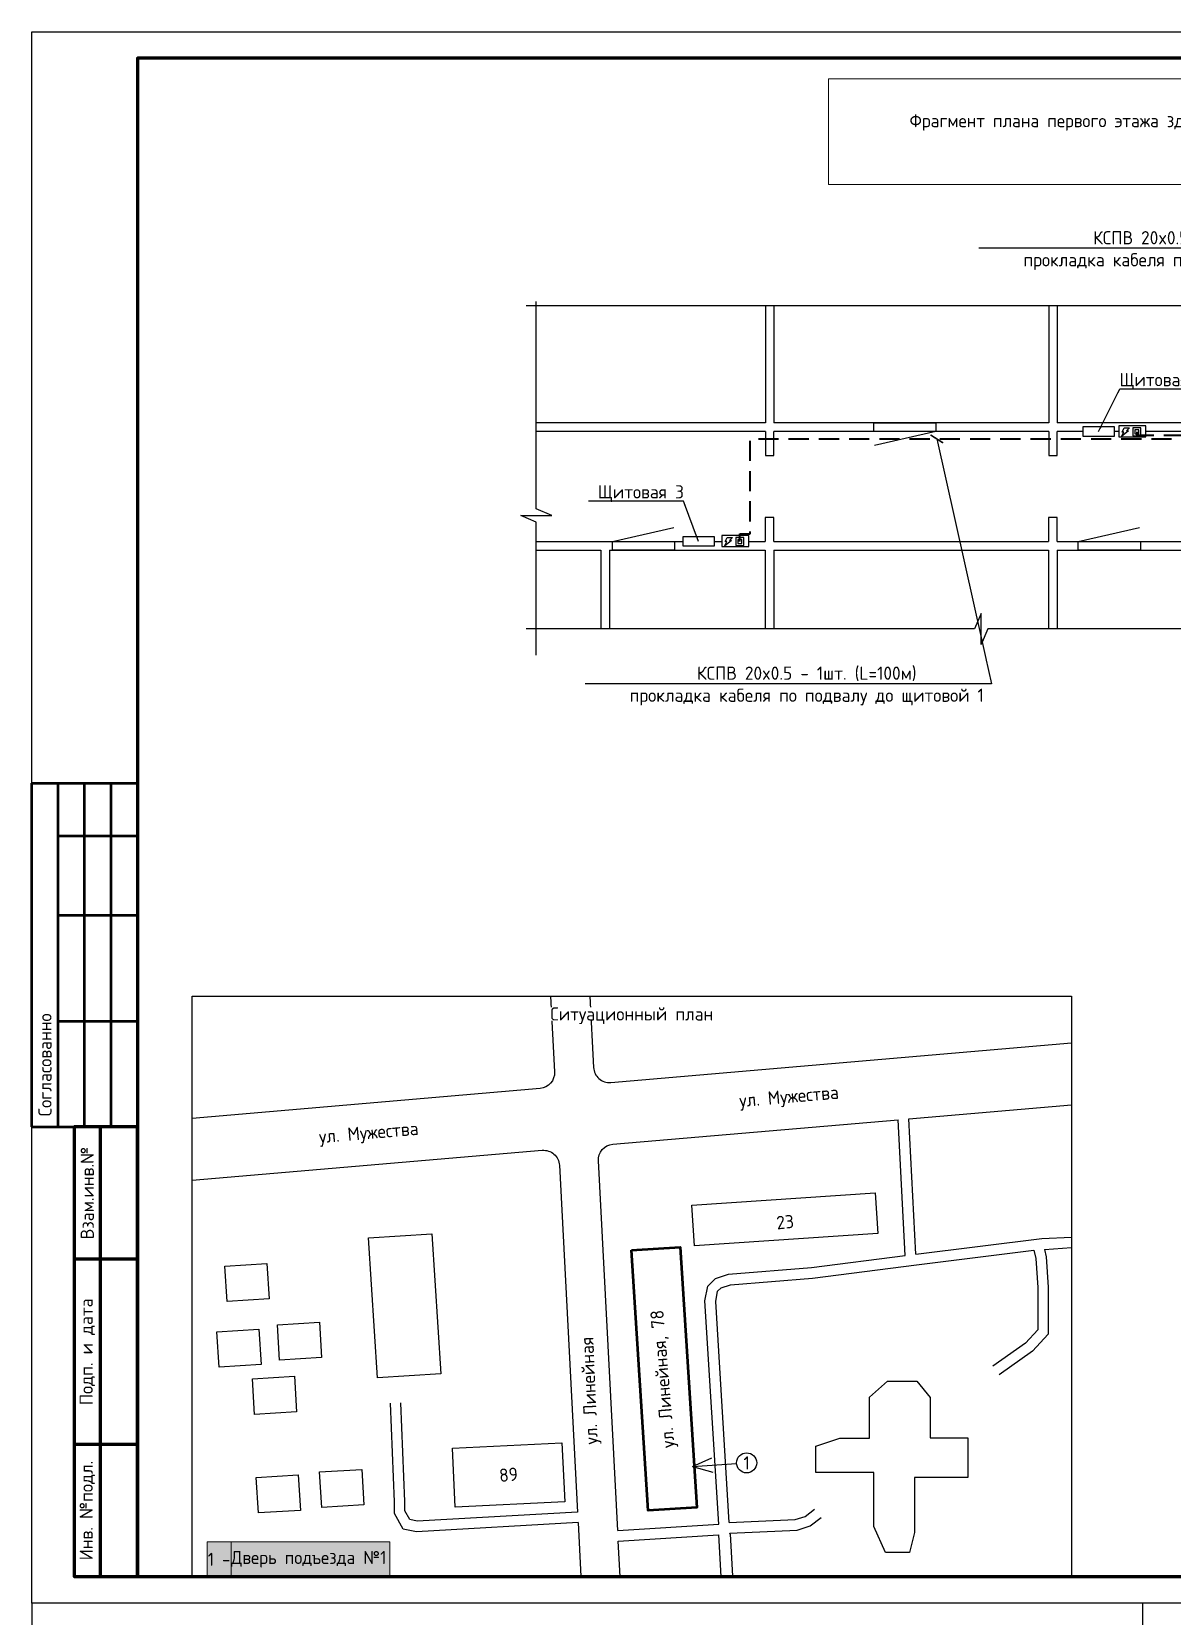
# Model space of a CAD drawing. Header units: millimetres. Extents: x -1818 to 2939, y -1518 to -220.
# Drawn here: x 629.3 to 844.9, y -519.4 to -219.9 of the extents above; entities that cross this region are included whole.
import ezdxf
from ezdxf import colors
from ezdxf.entities.mleader import LeaderData, LeaderLine
from ezdxf.math import Vec2, Vec3

# ---------------------------------------------------------------- set-up
doc = ezdxf.new("R2010")
doc.units = ezdxf.units.MM
doc.linetypes.add('штриховая', pattern=[19.05, 12.7, -6.35])
for name, color, linetype, lineweight in [('(034) Оформление_0', 7, 'Continuous', 9), ('Дома для подключения', 7, 'Continuous', 50), ('Домофония схемы', 7, 'Continuous', 40)]:
    doc.layers.add(name, color=color, linetype=linetype, lineweight=lineweight)
for name, color, linetype in [('ВДРС', 7, 'Continuous'), ('Выноски и подписи', 7, 'Continuous'), ('Планы', 7, 'Continuous')]:
    doc.layers.add(name, color=color, linetype=linetype)
doc.layers.add('ВЭ', color=7, linetype='Continuous', plot=False)
doc.styles.get("Standard").update_dxf_attribs({"font": 'GOST Common.ttf'})

# ---------------------------------------------------------------- blocks, each defined once
blk = doc.blocks.new('*T265')
at = {"color": 255, "transparency": 16777216}
for points in [[(0, 0), (0, -6.59), (4.55, 0), (4.55, -6.59)], [(4.55, 0), (4.55, -6.59), (34.55, 0), (34.55, -6.59)]]:
    blk.add_solid(points, dxfattribs=at)
at = {"layer": 'Defpoints', "color": 8, "linetype": 'ByBlock', "lineweight": 0, "transparency": 16777216}
for p, q in [((0, 0), (34.55, 0)), ((0, 0), (0, -6.59)), ((4.55, 0), (4.55, -6.59)), ((34.55, 0), (34.55, -6.59)), ((0, -6.59), (34.55, -6.59))]:
    blk.add_line(p, q, dxfattribs=at)
at = {"color": 0, "transparency": 16777216}
for s, insert, char_height, width, attachment_point in [('1 -', (2.28, -3.29), 2.469, 4.5504, 5), ('{\\fGOST Common|b0|i0|c0;Дверь подъезда №1', (4.55, -3.29), 2.4694, 30, 4)]:
    blk.add_mtext(s, dxfattribs=dict(at, insert=insert, char_height=char_height, width=width, attachment_point=attachment_point))
blk = doc.blocks.new('*T272')
at = {"layer": '(034) Оформление_0', "lineweight": 60, "transparency": 16777216}
for p, q in [((0, 0), (185, 0)), ((0, 0), (0, -55)), ((10, 0), (10, -25)), ((20, 0), (20, -55)), ((30, 0), (30, -25)), ((40, 0), (40, -55)), ((55, 0), (55, -55)), ((65, 0), (65, -55)), ((185, 0), (185, -55)), ((65, -10), (185, -10)), ((0, -20), (65, -20)), ((0, -25), (185, -25)), ((135, -25), (135, -55)), ((150, -25), (150, -40)), ((165, -25), (165, -40)), ((135, -30), (185, -30)), ((65, -40), (185, -40)), ((0, -55), (185, -55))]:
    blk.add_line(p, q, dxfattribs=at)
at = {"layer": '(034) Оформление_0', "transparency": 16777216}
for p, q in [((0, -5), (65, -5)), ((0, -10), (65, -10)), ((0, -15), (65, -15)), ((0, -30), (65, -30)), ((0, -35), (65, -35)), ((0, -40), (65, -40)), ((0, -45), (65, -45)), ((0, -50), (65, -50))]:
    blk.add_line(p, q, dxfattribs=at)
at = {"layer": '(034) Оформление_0', "color": 0, "lineweight": 60, "transparency": 16777216, "attachment_point": 5}
for s, insert, char_height, width in [('2022', (60, -2.5), 2.5, 10), ('{\\fGOST Common|b0|i0|c0;КРСК-РС-ДМФ', (125, -5), 4, 120), ('{\\fGOST Common|b0|i0|c0;Расширение Городской универсальной телекоммуникационной сети АО "ЭР-Телеком Холдинг" в г. Красноярск', (125, -17.5), 2.5, 120), ('Кол. уч.', (15, -22.5), 2.5, 10), ('Изм.', (5, -22.5), 2.5, 10), ('Лист', (25, -22.5), 2.5, 10), ('№ док.', (35, -22.5), 2.5, 10), ('Подп.', (47.5, -22.5), 2.5, 15), ('Дата', (60, -22.5), 2.5, 10), ('{\\fGOST Common|b0|i0|c0;Распределительная сеть МКУ-541^JДомофония^Jул. Линейная, 78, подъезд 1', (100, -32.5), 2.5, 70), ('Стадия', (142.5, -27.5), 2.5, 15), ('Лист', (157.5, -27.5), 2.5, 15), ('Листов', (175, -27.5), 2.5, 20), ('ИД', (142.5, -35), 2.822, 15), ('1', (157.5, -35), 3.5, 15), ('{\\fGOST Common|b0|i0|c0;ООО «СОВТ»', (160, -47.5), 3, 50)]:
    blk.add_mtext(s, dxfattribs=dict(at, insert=insert, char_height=char_height, width=width))
blk = doc.blocks.new('*U271')
blk.add_blockref('*T272', (-185, 55))
blk = doc.blocks.new('*T245')
at = {"layer": '(034) Оформление_0', "color": 0, "lineweight": 50, "transparency": 16777216}
for p, q in [((0, 0), (0, 65)), ((0, 65), (20, 65)), ((5, 0), (5, 65)), ((10, 0), (10, 65)), ((15, 0), (15, 65)), ((20, 0), (20, 65)), ((5, 55), (20, 55)), ((5, 40), (20, 40)), ((5, 20), (20, 20)), ((0, 0), (20, 0))]:
    blk.add_line(p, q, dxfattribs=at)
at = {"layer": '(034) Оформление_0', "color": 0, "transparency": 16777216, "insert": (2.5, 2), "char_height": 2.5, "width": 61, "attachment_point": 4, "rotation": 90}
blk.add_mtext('Согласованно', dxfattribs=at)
blk = doc.blocks.new('*T246')
at = {"lineweight": 60, "transparency": 16777216}
for p, q in [((0, 0), (9.69, 0)), ((0, 0), (0, -5.814)), ((9.69, 0), (9.69, -5.814)), ((0, -5.814), (9.69, -5.814))]:
    blk.add_line(p, q, dxfattribs=at)
at = {"color": 0, "transparency": 16777216, "insert": (4.845, -2.907), "char_height": 2.5, "width": 9.69, "attachment_point": 5}
blk.add_mtext('#', dxfattribs=at)
blk = doc.blocks.new('*U244')
at = {"layer": '(034) Оформление_0', "lineweight": 60}
for p, q in [((13, 5), (13, 90)), ((20, 65), (8, 65)), ((20, 30), (8, 30))]:
    blk.add_line(p, q, dxfattribs=at)
at = {"layer": '(034) Оформление_0'}
blk.add_lwpolyline([(420, 297), (0, 297), (0, 0), (420, 0)], close=True, dxfattribs=at)
at = {"layer": '(034) Оформление_0', "lineweight": 60}
for points in [[(415, 5), (415, 292), (20, 292), (20, 5)], [(20, 90), (8, 90), (8, 5), (20, 5)]]:
    blk.add_lwpolyline(points, close=True, dxfattribs=at)
for name, p in [('*T246', (405.31, 292)), ('*T245', (0, 90)), ('*U271', (415, 5))]:
    blk.add_blockref(name, p)
at = {"layer": '(034) Оформление_0', "char_height": 2.5, "attachment_point": 5, "rotation": 90}
for s, insert in [('Взам.инв.№', (10.5, 77.5)), ('Подп. и дата', (10.5, 47.5)), ('Инв. №подл.', (10.5, 17.5))]:
    blk.add_mtext(s, dxfattribs=dict(at, insert=insert))
at = {"insert": (397.5, 2.5), "char_height": 2.5, "width": 35, "attachment_point": 5}
blk.add_mtext('Формат А3', dxfattribs=at)
blk = doc.blocks.new('*U114')
at = {"layer": 'Планы', "flags": 128}
for points in [[(-10.26, -0.66), (-6.58, 0.94)], [(-10.26, -0.66), (-1.89, -0.12)], [(-10.26, -0.66), (-6.41, -1.77)]]:
    blk.add_lwpolyline(points, dxfattribs=at)
at = {"layer": 'Планы'}
blk.add_circle((0, 0), 1.9, dxfattribs=at)
at = {"layer": '(034) Оформление_0', "insert": (0, 0), "char_height": 2.5, "attachment_point": 5}
blk.add_mtext('1', dxfattribs=at)
blk = doc.blocks.new('*T247')
at = {"layer": 'Defpoints', "color": 8, "linetype": 'ByBlock', "lineweight": 0, "transparency": 16777216}
for p, q in [((0, 0), (150, 0)), ((0, 0), (0, -20)), ((150, 0), (150, -20)), ((0, -20), (150, -20))]:
    blk.add_line(p, q, dxfattribs=at)
at = {"color": 0, "transparency": 16777216, "insert": (75, -10), "char_height": 2.46944, "width": 150, "attachment_point": 5}
blk.add_mtext('{\\fGOST Common|b0|i0|c0;Фрагмент плана первого этажа здания по адресу: ул. Линейная, 78, подъезд 1^JМ1:100', dxfattribs=at)
blk = doc.blocks.new('*T232')
at = {"layer": '(034) Оформление_0', "lineweight": 60, "transparency": 16777216}
for p, q in [((0, 0), (185, 0)), ((0, 0), (0, -15)), ((7, 0), (7, -15)), ((17, 0), (17, -15)), ((40, 0), (40, -15)), ((55, 0), (55, -15)), ((65, 0), (65, -15)), ((175, 0), (175, -15)), ((185, 0), (185, -15)), ((175, -5), (185, -5)), ((0, -10), (65, -10)), ((0, -15), (185, -15))]:
    blk.add_line(p, q, dxfattribs=at)
at = {"layer": '(034) Оформление_0', "transparency": 16777216}
blk.add_line((0, -5), (65, -5), dxfattribs=at)
at = {"layer": '(034) Оформление_0', "color": 0, "lineweight": 60, "transparency": 16777216, "attachment_point": 5}
for s, insert, char_height, width in [('Лист', (180, -2.5), 2.5, 10), ('{\\fGOST Common|b0|i0|c0;КРСК-РС-ДМФ', (120, -7.5), 4, 110), ('Изм.', (3.5, -12.5), 2.5, 7), ('Лист', (12, -12.5), 2.5, 10), ('№ докум.', (28.5, -12.5), 2.5, 21), ('Подп.', (47.5, -12.5), 2.5, 15), ('Дата', (60, -12.5), 2.5, 10)]:
    blk.add_mtext(s, dxfattribs=dict(at, insert=insert, char_height=char_height, width=width))
blk = doc.blocks.new('*U231')
blk.add_blockref('*T232', (-185, 15))
blk = doc.blocks.new('*T229')
at = {"layer": '(034) Оформление_0', "color": 0, "lineweight": 60, "transparency": 16777216}
for p, q in [((0, 0), (0, 85)), ((0, 85), (12, 85)), ((5, 0), (5, 85)), ((12, 0), (12, 85)), ((0, 60), (12, 60)), ((0, 25), (12, 25)), ((0, 0), (12, 0))]:
    blk.add_line(p, q, dxfattribs=at)
at = {"layer": '(034) Оформление_0', "color": 0, "transparency": 16777216, "char_height": 2.5, "attachment_point": 5, "rotation": 90}
for s, insert, width in [('{\\C256;Взам.инв.№\\P}', (2.5, 72.5), 25), ('{\\C256;Подп. и дата\\P}', (2.5, 42.5), 35), ('{\\C256;Инв. №подл.\\P}', (2.5, 12.5), 25)]:
    blk.add_mtext(s, dxfattribs=dict(at, insert=insert, width=width))
blk = doc.blocks.new('*T230')
at = {"lineweight": 60, "transparency": 16777216}
for p, q in [((0, 0), (9.69, 0)), ((0, 0), (0, -5.814)), ((9.69, 0), (9.69, -5.814)), ((0, -5.814), (9.69, -5.814))]:
    blk.add_line(p, q, dxfattribs=at)
at = {"color": 0, "transparency": 16777216, "insert": (4.845, -2.907), "char_height": 2.5, "width": 9.69, "attachment_point": 5}
blk.add_mtext('#', dxfattribs=at)
blk = doc.blocks.new('*U228')
at = {"layer": '(034) Оформление_0'}
blk.add_lwpolyline([(210, 297), (0, 297), (0, 0), (210, 0)], close=True, dxfattribs=at)
at = {"layer": '(034) Оформление_0', "lineweight": 60}
blk.add_lwpolyline([(205, 5), (205, 292), (20, 292), (20, 5)], close=True, dxfattribs=at)
for name, p in [('*T230', (195.31, 292)), ('*T229', (8, 5)), ('*U231', (205, 5))]:
    blk.add_blockref(name, p)
at = {"insert": (187.5, 2.5), "char_height": 2.5, "width": 35, "attachment_point": 5}
blk.add_mtext('Формат А4', dxfattribs=at)
blk = doc.blocks.new('_ArchTick')
at = {"color": 0, "const_width": 0.15}
blk.add_lwpolyline([(-0.5, -0.5), (0.5, 0.5)], dxfattribs=at)
blk = doc.blocks.new('План_силовой.канал')
blk.add_lwpolyline([(-3.92, 1.24), (-2.29, 1.24), (-3.24, 0.27), (-2.62, 0.27), (-4.73, -1.5), (-4.04, -0.08), (-4.56, -0.08), (-3.92, 1.24)])
at = {"layer": 'ВДРС'}
for points in [[(1.22, 1.22), (-1.23, 1.22), (-1.23, -1.23), (1.22, -1.23)], [(0.61, 0.61), (-0.61, 0.61), (-0.61, -0.61), (0.61, -0.61)]]:
    blk.add_lwpolyline(points, close=True, dxfattribs=at)

msp = doc.modelspace()

# ---------------------------------------------------------------- linework, layer by layer
for points in [[(767.95, -271.74), (767.95, -293.84)], [(769.57, -271.74), (769.57, -293.84)], [(821.5, -271.74), (821.5, -293.84)], [(823.12, -271.74), (823.12, -293.84)], [(767.95, -295.47), (767.95, -300.01), (769.57, -300.01), (769.57, -295.47)], [(821.5, -295.47), (821.5, -300.01), (823.12, -300.01), (823.12, -295.47)], [(769.53, -316.24), (769.53, -311.7), (767.9, -311.7), (767.9, -316.24)], [(823.08, -316.24), (823.08, -311.7), (821.45, -311.7), (821.45, -316.24)], [(736.83, -317.87), (736.83, -332.8)], [(738.46, -317.87), (738.46, -332.8)], [(767.9, -317.87), (767.9, -332.8)], [(769.53, -317.87), (769.53, -332.8)], [(821.45, -317.87), (821.45, -332.8)], [(823.08, -317.87), (823.08, -332.8)], [(795.06, -425.39), (825.81, -422.75)], [(740.04, -503.2), (759.15, -502.02), (756.53, -459.77), (757.04, -456.99), (758.49, -455.54), (760.96, -454.76), (776.65, -453.48), (794.39, -451.24), (793.07, -425.56)], [(796.38, -450.99), (795.06, -425.39)], [(796.38, -450.99), (820.2, -447.97)], [(820.2, -447.97), (825.81, -447.72)], [(796.48, -452.99), (818.66, -450.18), (819.04, -451.78), (819.42, -457.28), (819.42, -462.07), (819.42, -465.28), (817.11, -467.77), (810.95, -472.14)], [(820.69, -450.07), (821.02, -451.48), (821.42, -457.21), (821.42, -462.07), (821.42, -466.07), (818.43, -469.28), (812.1, -473.77)], [(820.69, -450.07), (825.81, -449.67)], [(761.13, -501.7), (758.55, -459.89), (758.9, -457.96), (759.56, -457.3), (761.35, -456.74), (776.86, -455.47), (796.48, -452.99)], [(732.55, -501.7), (702.02, -503.41), (699.49, -502.91), (697.82, -499.99), (697.82, -497.74), (697.08, -479.12)], [(732.44, -499.71), (702.16, -501.4), (700.77, -501.12), (699.82, -499.46), (699.82, -497.7), (699.07, -479.05)], [(761.13, -501.7), (773.59, -501.11), (775.48, -500.53), (777.22, -499.16)], [(732.55, -501.7), (733.08, -511.91)], [(761.25, -503.7), (773.94, -503.1), (776.42, -502.33), (778.46, -500.73)], [(740.15, -505.19), (759.06, -504.02)], [(740.5, -511.91), (740.15, -505.19)], [(759.06, -504.02), (759.51, -511.91)], [(761.27, -503.89), (761.25, -503.7)], [(761.27, -503.89), (761.72, -511.77)]]:
    msp.add_lwpolyline(points)
for points in [[(727.34, -402.17), (728.09, -416.51, -0.404521), (725.35, -419.65), (659.6, -425.29)], [(734.76, -402.17), (735.46, -415.68, 0.423973), (738.72, -418.51), (825.81, -411.04)], [(740.04, -503.2), (736.39, -433.33, -0.404521), (739.13, -430.18), (793.07, -425.56)], [(659.6, -437), (725.76, -431.33, -0.423973), (729.02, -434.16), (732.44, -499.71)]]:
    msp.add_lwpolyline(points, format="xyb")
for points in [[(754.04, -441.7), (788.71, -439.37), (789.22, -447.05), (754.56, -449.38)], [(692.94, -447.86), (704.93, -447.1), (706.6, -473.56), (694.61, -474.32)], [(665.78, -453.2), (673.73, -452.7), (674.15, -459.4), (666.2, -459.89)], [(675.71, -464.33), (683.67, -463.83), (684.08, -470.52), (676.13, -471.02)], [(664.26, -465.64), (672.22, -465.14), (672.64, -471.83), (664.68, -472.33)], [(670.98, -474.54), (678.94, -474.05), (679.35, -480.74), (671.4, -481.24)], [(787.61, -485.74), (787.61, -477.98), (791.03, -474.95), (796.57, -474.95), (799.1, -478.02), (799.1, -485.68), (806.2, -485.68), (806.2, -493.2), (796.14, -493.2), (796.14, -503.54), (795.18, -507.37), (790.64, -507.37), (788.46, -502.43), (788.46, -492.25), (777.48, -492.25), (777.48, -487.24), (782.02, -485.74)], [(708.78, -487.61), (729.48, -486.6), (730.02, -497.8), (709.33, -498.81)], [(671.7, -493.19), (679.66, -492.69), (680.08, -499.39), (672.12, -499.88)], [(683.69, -492.13), (691.65, -491.63), (692.06, -498.32), (684.11, -498.82)]]:
    msp.add_lwpolyline(points, close=True)
at = {"layer": 'ВЭ'}
for points in [[(629.28, -219.91), (1049.28, -219.91), (1049.28, -516.91), (629.28, -516.91)], [(629.28, -813.91), (839.28, -813.91), (839.28, -516.91), (629.28, -516.91)]]:
    msp.add_lwpolyline(points, close=True, dxfattribs=at)
at = {"layer": 'Дома для подключения', "flags": 128}
msp.add_lwpolyline([(742.65, -450.22), (751.81, -449.63), (754.98, -498.84), (745.82, -499.43)], close=True, dxfattribs=at)
at = {"layer": 'Домофония схемы', "color": 5, "linetype": 'штриховая', "ltscale": 0.3, "flags": 128}
msp.add_lwpolyline([(763.12, -316.24), (763.12, -314.79), (765.07, -314.79), (765.07, -296.88), (967.78, -296.88)], dxfattribs=at)
at = {"layer": 'Планы'}
for points in [[(984.98, -271.74), (921.77, -271.74), (920.52, -274.67), (920.52, -271.74), (920.52, -268.82), (919.26, -271.74), (722.71, -271.74)], [(724.65, -337.77), (724.65, -312.61), (721.72, -311.35), (724.65, -311.35), (727.58, -311.35), (724.65, -310.1), (724.65, -270.93)], [(788.41, -295.47), (788.41, -293.84), (800.15, -293.84), (800.15, -295.47), (788.55, -298.12)], [(750.76, -316.24), (750.76, -317.87), (739.03, -317.87), (739.03, -316.24), (750.62, -313.59)], [(838.82, -316.24), (838.82, -317.87), (827.08, -317.87), (827.08, -316.24), (838.67, -313.59)], [(878.94, -332.8), (809.97, -332.8), (808.72, -335.73), (808.72, -332.8), (808.72, -329.88), (807.46, -332.8), (722.71, -332.8)]]:
    msp.add_lwpolyline(points, dxfattribs=at)
at = {"layer": 'Планы', "ltscale": 0.3}
for points in [[(767.95, -293.84), (724.65, -293.84)], [(767.95, -295.47), (724.65, -295.47)], [(821.5, -293.84), (769.57, -293.84)], [(821.5, -295.47), (769.57, -295.47)], [(880.04, -293.84), (823.12, -293.84)], [(827.91, -295.47), (823.12, -295.47)], [(834.76, -295.47), (833.92, -295.47)], [(880.04, -295.47), (839.87, -295.47)], [(724.65, -316.24), (752.32, -316.24)], [(758.33, -316.24), (759.72, -316.24)], [(764.84, -316.24), (767.9, -316.24)], [(769.53, -316.24), (821.45, -316.24)], [(823.08, -316.24), (880.04, -316.24)], [(724.65, -317.87), (736.83, -317.87)], [(738.46, -317.87), (767.9, -317.87)], [(769.53, -317.87), (821.45, -317.87)], [(823.08, -317.87), (880.04, -317.87)]]:
    msp.add_lwpolyline(points, dxfattribs=at)
for points in [[(827.91, -296.33), (833.92, -296.33), (833.92, -294.61), (827.91, -294.61)], [(752.32, -317.1), (758.33, -317.1), (758.33, -315.38), (752.32, -315.38)], [(759.72, -317.23), (764.84, -317.23), (764.84, -315.14), (759.72, -315.14)]]:
    msp.add_lwpolyline(points, close=True, dxfattribs=at)

# ---------------------------------------------------------------- block references
at = {"layer": '(034) Оформление_0'}
msp.add_blockref('*U244', (629.28, -516.91), dxfattribs=at)
for name, p in [('*T247', (779.89, -228.79)), ('*U114', (764.4, -490.41)), ('*T265', (662.42, -505.34)), ('*U228', (629.28, -813.91))]:
    msp.add_blockref(name, p)
at = {"layer": 'Планы', "xscale": 0.6083677860268419, "yscale": 0.6083677860268419, "zscale": 0.6083677860268419}
msp.add_blockref('План_силовой.канал', (763.12, -316.24), dxfattribs=at)

# ---------------------------------------------------------------- texts
at = {"layer": '(034) Оформление_0', "char_height": 2.5, "attachment_point": 5}
for s, insert, width, rotation in [('ул. Мужества', (772.43, -421.47), 37.3096, 4.9448), ('ул. Мужества', (693, -428.3), 37.3111, 4.9448), ('23', (771.68, -444.89), 34.4917, 5.5707), ('ул. Линейная, 78', (748.82, -474.53), 49.4716, 94.7361), ('ул. Линейная', (734.95, -476.75), 36.5124, 92.4773), ('89', (719.4, -492.64), 21.2509, 5.5707)]:
    msp.add_mtext(s, dxfattribs=dict(at, insert=insert, width=width, rotation=rotation))

# ---------------------------------------------------------------- next in the draw order: texts
at = {"layer": '(034) Оформление_0', "insert": (742.7, -405.89), "char_height": 2.5, "width": 166.213, "attachment_point": 5, "bg_fill": 3, "box_fill_scale": 1, "bg_fill_color": 256, "bg_fill_transparency": 0}
msp.add_mtext('Ситуационный план', dxfattribs=at)

# ---------------------------------------------------------------- next in the draw order: leaders
at = {"layer": '(034) Оформление_0', "linetype": 'Continuous', "ltscale": 5}
ml = msp.add_multileader_mtext('Standard', dxfattribs=at)
ml.set_content('Щитовая 2', color=256)
ml.set_leader_properties()
ml.build(insert=Vec2(0, 0))
ml.multileader.update_dxf_attribs({"text_left_attachment_type": 6, "text_right_attachment_type": 6, "dogleg_length": 0, "arrow_head_size": 0})
ctx = ml.context
ctx.base_point, ctx.char_height, ctx.arrow_head_size, ctx.landing_gap_size, ctx.plane_origin = Vec3(834.92, -287.42), 2.5, 0, 0, Vec3(851.09, -264.98)
ctx.left_attachment, ctx.right_attachment, ctx.text_align_type = 6, 6, 1
notes = []
notes.append((ctx, [(0, (1, 1, 0), (834.92, -287.42), (1, 0), 0, [(0, [(830.92, -295.47)], 0, [])])]))
ctx.mtext.insert, ctx.mtext.alignment, ctx.mtext.flow_direction = Vec3(842.97, -284.42), 2, 5
ctx.mtext.has_bg_fill, ctx.mtext.bg_color, ctx.mtext.bg_scale_factor, ctx.mtext.bg_transparency, ctx.mtext.use_window_bg_color = 1, -1027028792, 1.5, 0, 1
ml = msp.add_multileader_mtext('Standard', dxfattribs=at)
ml.set_content('Щитовая 3', color=256)
ml.set_leader_properties()
ml.build(insert=Vec2(0, 0))
ml.multileader.update_dxf_attribs({"text_left_attachment_type": 6, "text_right_attachment_type": 6, "dogleg_length": 0, "arrow_head_size": 0})
ctx = ml.context
ctx.base_point, ctx.char_height, ctx.arrow_head_size, ctx.landing_gap_size, ctx.plane_origin = Vec3(736.36, -308.63), 2.5, 0, 0, Vec3(775.5, -285.75)
ctx.left_attachment, ctx.right_attachment, ctx.text_align_type = 6, 6, 1
notes.append((ctx, [(1, (1, 1, 0), (752.47, -308.63), (-1, 0), 0, [(0, [(755.32, -316.24)], 0, [])])]))
ctx.mtext.insert, ctx.mtext.alignment, ctx.mtext.flow_direction = Vec3(744.41, -305.63), 2, 5
ctx.mtext.has_bg_fill, ctx.mtext.bg_color, ctx.mtext.bg_scale_factor, ctx.mtext.bg_transparency, ctx.mtext.use_window_bg_color = 1, -1027028792, 1.5, 0, 1
for ctx, leaders in notes:
    for number, flags, end, landing, length, lines in leaders:
        leader = LeaderData()
        leader.index, (leader.has_last_leader_line, leader.has_dogleg_vector, leader.attachment_direction) = number, flags
        leader.last_leader_point, leader.dogleg_vector, leader.dogleg_length = Vec3(end), Vec3(landing), length
        for number, points, colour, breaks in lines:
            line = LeaderLine()
            line.index, line.vertices, line.color, line.breaks = number, Vec3.list(points), colors.encode_raw_color(colour), breaks
            leader.lines.append(line)
        ctx.leaders.append(leader)

# ---------------------------------------------------------------- next in the draw order: linework, layer by layer
at = {"layer": 'Defpoints'}
msp.add_lwpolyline([(659.6, -402.17), (825.81, -402.17), (825.81, -511.91), (659.6, -511.91)], close=True, dxfattribs=at)
at = {"layer": 'Домофония схемы', "color": 5, "linetype": 'штриховая', "ltscale": 0.3, "flags": 128}
msp.add_lwpolyline([(838.15, -295.52), (838.15, -296.15), (967.78, -296.15)], dxfattribs=at)
at = {"layer": 'Планы', "ltscale": 0.3}
msp.add_lwpolyline([(834.76, -296.51), (839.87, -296.51), (839.87, -294.42), (834.76, -294.42)], close=True, dxfattribs=at)

# ---------------------------------------------------------------- next in the draw order: block references
at = {"layer": 'Планы', "xscale": 0.6083677860268419, "yscale": 0.6083677860268419, "zscale": 0.6083677860268419}
msp.add_blockref('План_силовой.канал', (838.15, -295.52), dxfattribs=at)

# ---------------------------------------------------------------- next in the draw order: leaders
at = {"layer": 'Выноски и подписи', "linetype": 'Continuous', "ltscale": 5}
ml = msp.add_multileader_mtext('Standard', dxfattribs=at)
ml.set_content('КСПВ 20x0.5 - 1шт. (L=85м)\\P\\pxqc;прокладка кабеля по подвалу до щитовой 1 ', color=256)
ml.set_leader_properties()
ml.set_arrow_properties(name='ARCHTICK')
ml.build(insert=Vec2(0, 0))
ml.multileader.update_dxf_attribs({"text_left_attachment_type": 6, "text_right_attachment_type": 6, "dogleg_length": 2, "arrow_head_size": 2})
ctx = ml.context
ctx.base_point, ctx.char_height, ctx.arrow_head_size, ctx.landing_gap_size, ctx.plane_origin = Vec3(817.23, -260.85), 2.5, 2, 0, Vec3(906.86, -289.09)
ctx.left_attachment, ctx.right_attachment, ctx.text_align_type = 6, 6, 1
notes = []
notes.append((ctx, [(0, (1, 1, 0), (885.12, -260.85), (-1, 0), 2, [(0, [(874.77, -296.15)], 0, [])])]))
ctx.mtext.insert, ctx.mtext.alignment, ctx.mtext.flow_direction = Vec3(850.18, -257.6), 2, 5
ctx.mtext.has_bg_fill, ctx.mtext.bg_color, ctx.mtext.bg_scale_factor, ctx.mtext.bg_transparency, ctx.mtext.use_window_bg_color = 1, -1027028792, 1.5, 0, 1
for ctx, leaders in notes:
    for number, flags, end, landing, length, lines in leaders:
        leader = LeaderData()
        leader.index, (leader.has_last_leader_line, leader.has_dogleg_vector, leader.attachment_direction) = number, flags
        leader.last_leader_point, leader.dogleg_vector, leader.dogleg_length = Vec3(end), Vec3(landing), length
        for number, points, colour, breaks in lines:
            line = LeaderLine()
            line.index, line.vertices, line.color, line.breaks = number, Vec3.list(points), colors.encode_raw_color(colour), breaks
            leader.lines.append(line)
        ctx.leaders.append(leader)

# ---------------------------------------------------------------- next in the draw order: leaders
ml = msp.add_multileader_mtext('Standard', dxfattribs=at)
ml.set_content('КСПВ 20x0.5 - 1шт. (L=100м)\\P\\pxqc;прокладка кабеля по подвалу до щитовой 1 ', color=256)
ml.set_leader_properties()
ml.set_arrow_properties(name='ARCHTICK')
ml.build(insert=Vec2(0, 0))
ml.multileader.update_dxf_attribs({"text_left_attachment_type": 6, "text_right_attachment_type": 6, "dogleg_length": 2, "arrow_head_size": 2})
ctx = ml.context
ctx.base_point, ctx.char_height, ctx.arrow_head_size, ctx.landing_gap_size, ctx.plane_origin = Vec3(742.81, -343.15), 2.5, 2, 0, Vec3(832.44, -371.38)
ctx.left_attachment, ctx.right_attachment, ctx.text_align_type = 6, 6, 1
notes = []
notes.append((ctx, [(0, (1, 1, 0), (810.7, -343.15), (-1, 0), 2, [(0, [(800.35, -296.88)], 0, [])])]))
ctx.mtext.insert, ctx.mtext.alignment, ctx.mtext.flow_direction = Vec3(775.76, -339.9), 2, 5
ctx.mtext.has_bg_fill, ctx.mtext.bg_color, ctx.mtext.bg_scale_factor, ctx.mtext.bg_transparency, ctx.mtext.use_window_bg_color = 1, -1027028792, 1.5, 0, 1
for ctx, leaders in notes:
    for number, flags, end, landing, length, lines in leaders:
        leader = LeaderData()
        leader.index, (leader.has_last_leader_line, leader.has_dogleg_vector, leader.attachment_direction) = number, flags
        leader.last_leader_point, leader.dogleg_vector, leader.dogleg_length = Vec3(end), Vec3(landing), length
        for number, points, colour, breaks in lines:
            line = LeaderLine()
            line.index, line.vertices, line.color, line.breaks = number, Vec3.list(points), colors.encode_raw_color(colour), breaks
            leader.lines.append(line)
        ctx.leaders.append(leader)

doc.saveas('drawing.dxf')
